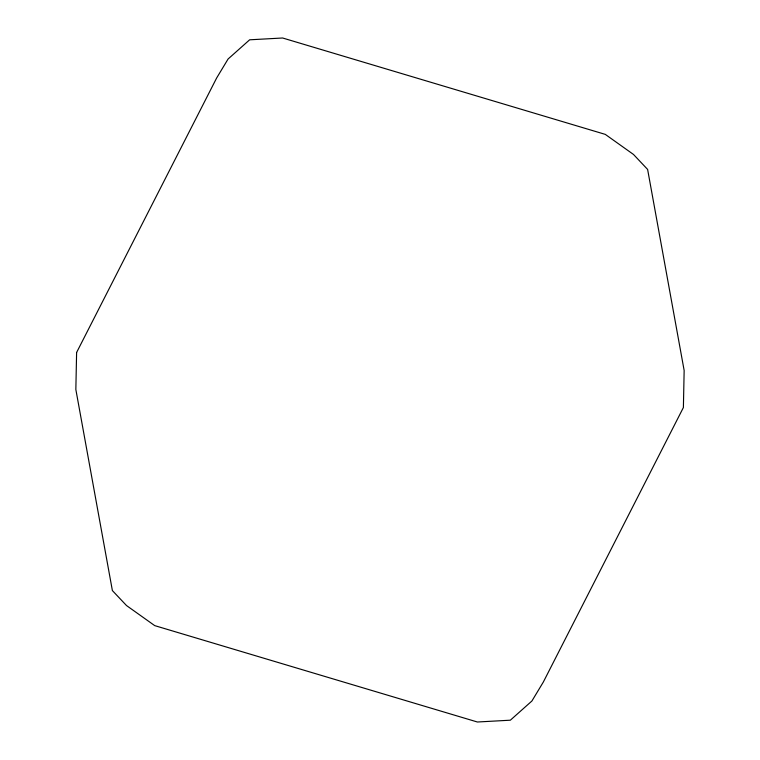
<?xml version="1.0" encoding="UTF-8"?>
<svg xmlns="http://www.w3.org/2000/svg" width="760" height="760" viewBox="0 0 760 760"><rect width="100%" height="100%" fill="white"/><g stroke="black" fill="none" stroke-linecap="round" stroke-linejoin="round"><path stroke-width="1.14" d="M76.608 352.469L75.848 389.519L112.385 590.577L126.502 605.539L154.717 625.622L477.375 722L510.35 720.195L531.905 701.005L543.343 682.024L683.392 407.531L684.152 370.481L647.615 169.423L633.498 154.46L605.283 134.377L282.625 38L249.65 39.805L228.095 58.995L216.657 77.976L76.608 352.469"/></g></svg>
